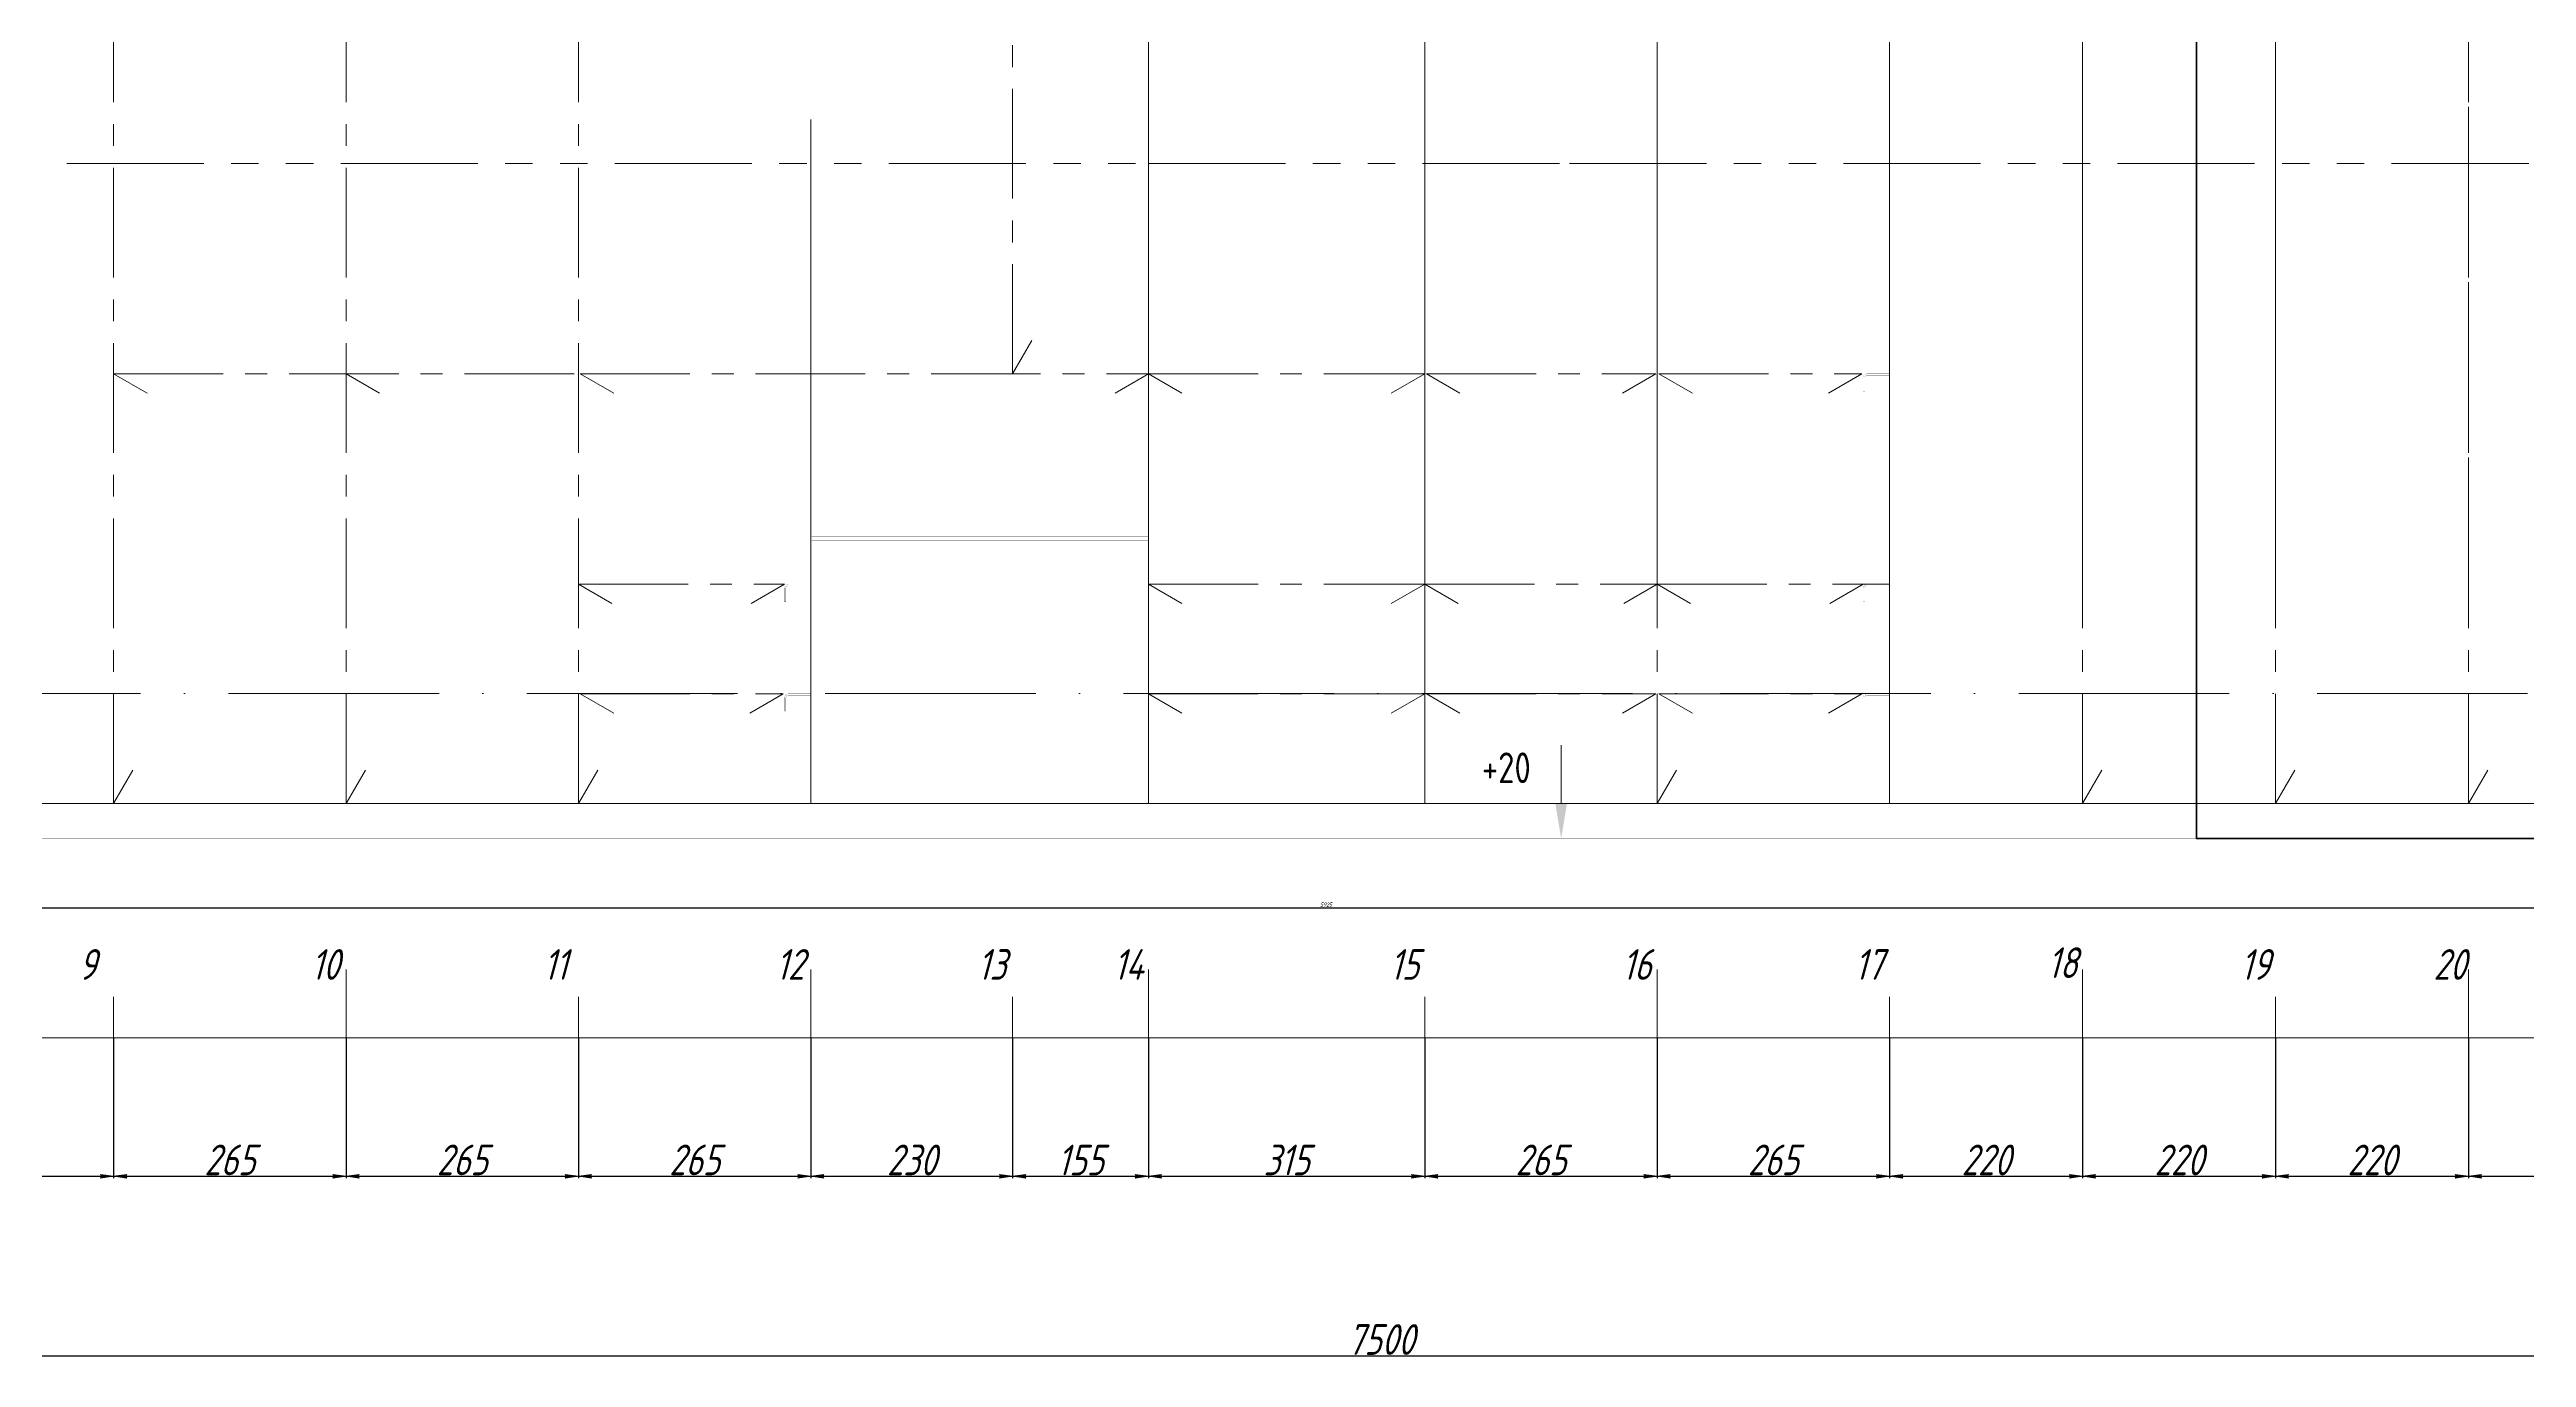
# Model space of a CAD drawing. Header units: millimetres. Extents: x 77380 to 135900, y -10260 to 17301.
# Drawn here: x 85086 to 87910, y 621 to 2113 of the extents above; entities that cross this region are included whole.
import ezdxf

# ---------------------------------------------------------------- set-up
doc = ezdxf.new("R2010")
doc.units = ezdxf.units.MM
for name, pattern in [('K5LT32768', [0]), ('K5LT32776', [0]), ('K5LT32781', [0]), ('K5LT32785', [200, 125, -25, 25, -25]), ('K5LT32791', [0]), ('K5LT32793', [340.2, 240, -50, 0.2, -50]), ('K5LT32813', [312.5, 156.25, -31.25, 31.25, -31.25, 31.25, -31.25]), ('K5LT32814', [200, 125, -25, 25, -25]), ('K5LT32815', [312.5, 156.25, -31.25, 31.25, -31.25, 31.25, -31.25]), ('K5LT32831', [0]), ('K5LT_THIN', [0])]:
    doc.linetypes.add(name, pattern=pattern)
doc.layers.add('4001', color=7, linetype='Continuous')
doc.styles.add('KDIMTEXTSTYLE', font='GOST_AU.SHX', dxfattribs={"width": 0.96, "oblique": 15, "height": 5})
doc.styles.add('KTEXTSTYLE', font='GOST_AU.SHX', dxfattribs={"width": 0.96, "height": 5})
doc.dimstyles.new('KDIMSTYLE (1.00)', dxfattribs={"dimtxt": 5, "dimasz": 1, "dimexe": 2, "dimexo": 0, "dimgap": 1, "dimtad": 1, "dimtxsty": 'KDIMTEXTSTYLE', "dimsah": 1, "dimcen": 0, "dimdle": 1, "dimadec": 0, "dimazin": 0, "dimtfac": 0.667, "dimtmove": 0, "dimatfit": 3, "dimfxl": 1, "dimtvp": 1, "dimtolj": 1, "dimtzin": 0, "dimarcsym": 0})

# ---------------------------------------------------------------- blocks, each defined once
blk = doc.blocks.new('KDIMARROW_01')
blk.add_hatch(color=0).paths.add_polyline_path([(0, 0), (-15, 2), (-13.5, 0), (-15, -2)])
at = {"color": 0, "linetype": 'K5LT_THIN', "lineweight": 18}
for p, q in [((-13.5, 0), (-15, 2)), ((-15, 2), (0, 0)), ((0, 0), (-15, -2)), ((-15, -2), (-13.5, 0))]:
    blk.add_line(p, q, dxfattribs=at)
at = {"layer": '4001', "color": 0, "linetype": 'K5LT_THIN', "lineweight": 18}
blk.add_line((0, 0), (-1, 0), dxfattribs=at)
blk = doc.blocks.new('D97')
at = {"color": 0, "lineweight": -2}
for p, q in [((84894.2, 985.5), (84894.2, 825.7)), ((85159.2, 985.5), (85159.2, 825.7)), ((84895.2, 827.7), (85158.2, 827.7))]:
    blk.add_line(p, q, dxfattribs=at)
at = {"layer": 'Defpoints', "color": 0, "lineweight": 100}
for p in [(84894.2, 985.5), (85159.2, 985.5), (85159.2, 827.7)]:
    blk.add_point(p, dxfattribs=at)
at = {"color": 0, "lineweight": -2, "rotation": 180}
blk.add_blockref('KDIMARROW_01', (84894.2, 827.7), dxfattribs=at)
at = {"color": 0, "lineweight": -2}
blk.add_blockref('KDIMARROW_01', (85159.2, 827.7), dxfattribs=at)
at = {"color": 7, "insert": (85026.7, 846.4), "char_height": 5, "attachment_point": 5, "style": 'KDIMTEXTSTYLE'}
blk.add_mtext('\\A1;\\H35.0;\\W0.965;\\Q15;\\H35.0;\\W0.965;\\Q15;\\Q15;265', dxfattribs=at)
blk = doc.blocks.new('D98')
at = {"color": 0, "lineweight": -2}
for p, q in [((85159.2, 985.5), (85159.2, 825.7)), ((85424.2, 985.5), (85424.2, 825.7)), ((85160.2, 827.7), (85423.2, 827.7))]:
    blk.add_line(p, q, dxfattribs=at)
at = {"layer": 'Defpoints', "color": 0, "lineweight": 100}
for p in [(85159.2, 985.5), (85424.2, 985.5), (85424.2, 827.7)]:
    blk.add_point(p, dxfattribs=at)
at = {"color": 0, "lineweight": -2, "rotation": 180}
blk.add_blockref('KDIMARROW_01', (85159.2, 827.7), dxfattribs=at)
at = {"color": 0, "lineweight": -2}
blk.add_blockref('KDIMARROW_01', (85424.2, 827.7), dxfattribs=at)
at = {"color": 7, "insert": (85291.7, 846.4), "char_height": 5, "attachment_point": 5, "style": 'KDIMTEXTSTYLE'}
blk.add_mtext('\\A1;\\H35.0;\\W0.965;\\Q15;\\H35.0;\\W0.965;\\Q15;\\Q15;265', dxfattribs=at)
blk = doc.blocks.new('D99')
at = {"color": 0, "lineweight": -2}
for p, q in [((85424.2, 985.5), (85424.2, 825.7)), ((85689.2, 985.5), (85689.2, 825.7)), ((85425.2, 827.7), (85688.2, 827.7))]:
    blk.add_line(p, q, dxfattribs=at)
at = {"layer": 'Defpoints', "color": 0, "lineweight": 100}
for p in [(85424.2, 985.5), (85689.2, 985.5), (85689.2, 827.7)]:
    blk.add_point(p, dxfattribs=at)
at = {"color": 0, "lineweight": -2, "rotation": 180}
blk.add_blockref('KDIMARROW_01', (85424.2, 827.7), dxfattribs=at)
at = {"color": 0, "lineweight": -2}
blk.add_blockref('KDIMARROW_01', (85689.2, 827.7), dxfattribs=at)
at = {"color": 7, "insert": (85556.7, 846.4), "char_height": 5, "attachment_point": 5, "style": 'KDIMTEXTSTYLE'}
blk.add_mtext('\\A1;\\H35.0;\\W0.965;\\Q15;\\H35.0;\\W0.965;\\Q15;\\Q15;265', dxfattribs=at)
blk = doc.blocks.new('D100')
at = {"color": 0, "lineweight": -2}
for p, q in [((85689.2, 985.5), (85689.2, 825.7)), ((85954.2, 985.5), (85954.2, 825.7)), ((85690.2, 827.7), (85953.2, 827.7))]:
    blk.add_line(p, q, dxfattribs=at)
at = {"layer": 'Defpoints', "color": 0, "lineweight": 100}
for p in [(85689.2, 985.5), (85954.2, 985.5), (85954.2, 827.7)]:
    blk.add_point(p, dxfattribs=at)
at = {"color": 0, "lineweight": -2, "rotation": 180}
blk.add_blockref('KDIMARROW_01', (85689.2, 827.7), dxfattribs=at)
at = {"color": 0, "lineweight": -2}
blk.add_blockref('KDIMARROW_01', (85954.2, 827.7), dxfattribs=at)
at = {"color": 7, "insert": (85821.7, 846.4), "char_height": 5, "attachment_point": 5, "style": 'KDIMTEXTSTYLE'}
blk.add_mtext('\\A1;\\H35.0;\\W0.965;\\Q15;\\H35.0;\\W0.965;\\Q15;\\Q15;265', dxfattribs=at)
blk = doc.blocks.new('D101')
at = {"color": 0, "lineweight": -2}
for p, q in [((85954.2, 985.5), (85954.2, 825.7)), ((86184.2, 985.5), (86184.2, 825.7)), ((85955.2, 827.7), (86183.2, 827.7))]:
    blk.add_line(p, q, dxfattribs=at)
at = {"layer": 'Defpoints', "color": 0, "lineweight": 100}
for p in [(85954.2, 985.5), (86184.2, 985.5), (86184.2, 827.7)]:
    blk.add_point(p, dxfattribs=at)
at = {"color": 0, "lineweight": -2, "rotation": 180}
blk.add_blockref('KDIMARROW_01', (85954.2, 827.7), dxfattribs=at)
at = {"color": 0, "lineweight": -2}
blk.add_blockref('KDIMARROW_01', (86184.2, 827.7), dxfattribs=at)
at = {"color": 7, "insert": (86069.2, 846.3), "char_height": 5, "attachment_point": 5, "style": 'KDIMTEXTSTYLE'}
blk.add_mtext('\\A1;\\H35.0;\\W0.965;\\Q15;\\H35.0;\\W0.965;\\Q15;\\Q15;230', dxfattribs=at)
blk = doc.blocks.new('D102')
at = {"color": 0, "lineweight": -2}
for p, q in [((86184.2, 985.5), (86184.2, 825.7)), ((86339.2, 985.5), (86339.2, 825.7)), ((86185.2, 827.7), (86338.2, 827.7))]:
    blk.add_line(p, q, dxfattribs=at)
at = {"layer": 'Defpoints', "color": 0, "lineweight": 100}
for p in [(86184.2, 985.5), (86339.2, 985.5), (86339.2, 827.7)]:
    blk.add_point(p, dxfattribs=at)
at = {"color": 0, "lineweight": -2, "rotation": 180}
blk.add_blockref('KDIMARROW_01', (86184.2, 827.7), dxfattribs=at)
at = {"color": 0, "lineweight": -2}
blk.add_blockref('KDIMARROW_01', (86339.2, 827.7), dxfattribs=at)
at = {"color": 7, "insert": (86261.7, 846.2), "char_height": 5, "attachment_point": 5, "style": 'KDIMTEXTSTYLE'}
blk.add_mtext('\\A1;\\H35.0;\\W0.965;\\Q15;\\H35.0;\\W0.965;\\Q15;\\Q15;155', dxfattribs=at)
blk = doc.blocks.new('D103')
at = {"color": 0, "lineweight": -2}
for p, q in [((86339.2, 985.5), (86339.2, 825.7)), ((86654.2, 985.5), (86654.2, 825.7)), ((86340.2, 827.7), (86653.2, 827.7))]:
    blk.add_line(p, q, dxfattribs=at)
at = {"layer": 'Defpoints', "color": 0, "lineweight": 100}
for p in [(86339.2, 985.5), (86654.2, 985.5), (86654.2, 827.7)]:
    blk.add_point(p, dxfattribs=at)
at = {"color": 0, "lineweight": -2, "rotation": 180}
blk.add_blockref('KDIMARROW_01', (86339.2, 827.7), dxfattribs=at)
at = {"color": 0, "lineweight": -2}
blk.add_blockref('KDIMARROW_01', (86654.2, 827.7), dxfattribs=at)
at = {"color": 7, "insert": (86496.7, 846.3), "char_height": 5, "attachment_point": 5, "style": 'KDIMTEXTSTYLE'}
blk.add_mtext('\\A1;\\H35.0;\\W0.965;\\Q15;\\H35.0;\\W0.965;\\Q15;\\Q15;315', dxfattribs=at)
blk = doc.blocks.new('D104')
at = {"color": 0, "lineweight": -2}
for p, q in [((86654.2, 985.5), (86654.2, 825.7)), ((86919.2, 985.5), (86919.2, 825.7)), ((86655.2, 827.7), (86918.2, 827.7))]:
    blk.add_line(p, q, dxfattribs=at)
at = {"layer": 'Defpoints', "color": 0, "lineweight": 100}
for p in [(86654.2, 985.5), (86919.2, 985.5), (86919.2, 827.7)]:
    blk.add_point(p, dxfattribs=at)
at = {"color": 0, "lineweight": -2, "rotation": 180}
blk.add_blockref('KDIMARROW_01', (86654.2, 827.7), dxfattribs=at)
at = {"color": 0, "lineweight": -2}
blk.add_blockref('KDIMARROW_01', (86919.2, 827.7), dxfattribs=at)
at = {"color": 7, "insert": (86786.7, 846.4), "char_height": 5, "attachment_point": 5, "style": 'KDIMTEXTSTYLE'}
blk.add_mtext('\\A1;\\H35.0;\\W0.965;\\Q15;\\H35.0;\\W0.965;\\Q15;\\Q15;265', dxfattribs=at)
blk = doc.blocks.new('D105')
at = {"color": 0, "lineweight": -2}
for p, q in [((86919.2, 985.5), (86919.2, 825.7)), ((87184.2, 985.5), (87184.2, 825.7)), ((86920.2, 827.7), (87183.2, 827.7))]:
    blk.add_line(p, q, dxfattribs=at)
at = {"layer": 'Defpoints', "color": 0, "lineweight": 100}
for p in [(86919.2, 985.5), (87184.2, 985.5), (87184.2, 827.7)]:
    blk.add_point(p, dxfattribs=at)
at = {"color": 0, "lineweight": -2, "rotation": 180}
blk.add_blockref('KDIMARROW_01', (86919.2, 827.7), dxfattribs=at)
at = {"color": 0, "lineweight": -2}
blk.add_blockref('KDIMARROW_01', (87184.2, 827.7), dxfattribs=at)
at = {"color": 7, "insert": (87051.7, 846.4), "char_height": 5, "attachment_point": 5, "style": 'KDIMTEXTSTYLE'}
blk.add_mtext('\\A1;\\H35.0;\\W0.965;\\Q15;\\H35.0;\\W0.965;\\Q15;\\Q15;265', dxfattribs=at)
blk = doc.blocks.new('D106')
at = {"color": 0, "lineweight": -2}
for p, q in [((87184.2, 985.5), (87184.2, 825.7)), ((87404.2, 985.5), (87404.2, 825.7)), ((87185.2, 827.7), (87403.2, 827.7))]:
    blk.add_line(p, q, dxfattribs=at)
at = {"layer": 'Defpoints', "color": 0, "lineweight": 100}
for p in [(87184.2, 985.5), (87404.2, 985.5), (87404.2, 827.7)]:
    blk.add_point(p, dxfattribs=at)
at = {"color": 0, "lineweight": -2, "rotation": 180}
blk.add_blockref('KDIMARROW_01', (87184.2, 827.7), dxfattribs=at)
at = {"color": 0, "lineweight": -2}
blk.add_blockref('KDIMARROW_01', (87404.2, 827.7), dxfattribs=at)
at = {"color": 7, "insert": (87294.2, 846.3), "char_height": 5, "attachment_point": 5, "style": 'KDIMTEXTSTYLE'}
blk.add_mtext('\\A1;\\H35.0;\\W0.965;\\Q15;\\H35.0;\\W0.965;\\Q15;\\Q15;220', dxfattribs=at)
blk = doc.blocks.new('D107')
at = {"color": 0, "lineweight": -2}
for p, q in [((87404.2, 985.5), (87404.2, 825.7)), ((87624.2, 985.5), (87624.2, 825.7)), ((87405.2, 827.7), (87623.2, 827.7))]:
    blk.add_line(p, q, dxfattribs=at)
at = {"layer": 'Defpoints', "color": 0, "lineweight": 100}
for p in [(87404.2, 985.5), (87624.2, 985.5), (87624.2, 827.7)]:
    blk.add_point(p, dxfattribs=at)
at = {"color": 0, "lineweight": -2, "rotation": 180}
blk.add_blockref('KDIMARROW_01', (87404.2, 827.7), dxfattribs=at)
at = {"color": 0, "lineweight": -2}
blk.add_blockref('KDIMARROW_01', (87624.2, 827.7), dxfattribs=at)
at = {"color": 7, "insert": (87514.2, 846.3), "char_height": 5, "attachment_point": 5, "style": 'KDIMTEXTSTYLE'}
blk.add_mtext('\\A1;\\H35.0;\\W0.965;\\Q15;\\H35.0;\\W0.965;\\Q15;\\Q15;220', dxfattribs=at)
blk = doc.blocks.new('D108')
at = {"color": 0, "lineweight": -2}
for p, q in [((87624.2, 985.5), (87624.2, 825.7)), ((87844.2, 985.5), (87844.2, 825.7)), ((87625.2, 827.7), (87843.2, 827.7))]:
    blk.add_line(p, q, dxfattribs=at)
at = {"layer": 'Defpoints', "color": 0, "lineweight": 100}
for p in [(87624.2, 985.5), (87844.2, 985.5), (87844.2, 827.7)]:
    blk.add_point(p, dxfattribs=at)
at = {"color": 0, "lineweight": -2, "rotation": 180}
blk.add_blockref('KDIMARROW_01', (87624.2, 827.7), dxfattribs=at)
at = {"color": 0, "lineweight": -2}
blk.add_blockref('KDIMARROW_01', (87844.2, 827.7), dxfattribs=at)
at = {"color": 7, "insert": (87734.2, 846.3), "char_height": 5, "attachment_point": 5, "style": 'KDIMTEXTSTYLE'}
blk.add_mtext('\\A1;\\H35.0;\\W0.965;\\Q15;\\H35.0;\\W0.965;\\Q15;\\Q15;220', dxfattribs=at)
blk = doc.blocks.new('D109')
at = {"color": 0, "lineweight": -2}
for p, q in [((87844.2, 985.5), (87844.2, 825.7)), ((88064.2, 985.5), (88064.2, 825.7)), ((87845.2, 827.7), (88063.2, 827.7))]:
    blk.add_line(p, q, dxfattribs=at)
at = {"layer": 'Defpoints', "color": 0, "lineweight": 100}
for p in [(87844.2, 985.5), (88064.2, 985.5), (88064.2, 827.7)]:
    blk.add_point(p, dxfattribs=at)
at = {"color": 0, "lineweight": -2, "rotation": 180}
blk.add_blockref('KDIMARROW_01', (87844.2, 827.7), dxfattribs=at)
at = {"color": 0, "lineweight": -2}
blk.add_blockref('KDIMARROW_01', (88064.2, 827.7), dxfattribs=at)
at = {"color": 7, "insert": (87954.2, 846.3), "char_height": 5, "attachment_point": 5, "style": 'KDIMTEXTSTYLE'}
blk.add_mtext('\\A1;\\H35.0;\\W0.965;\\Q15;\\H35.0;\\W0.965;\\Q15;\\Q15;220', dxfattribs=at)
blk = doc.blocks.new('D126')
at = {"color": 0, "lineweight": -2}
for p, q in [((82854.2, 985.5), (82854.2, 621)), ((90354.2, 985.5), (90354.2, 621)), ((82855.2, 623), (90353.2, 623))]:
    blk.add_line(p, q, dxfattribs=at)
at = {"layer": 'Defpoints', "color": 0, "lineweight": 100}
for p in [(82854.2, 985.5), (90354.2, 985.5), (90354.2, 623)]:
    blk.add_point(p, dxfattribs=at)
at = {"color": 0, "lineweight": -2, "rotation": 180}
blk.add_blockref('KDIMARROW_01', (82854.2, 623), dxfattribs=at)
at = {"color": 0, "lineweight": -2}
blk.add_blockref('KDIMARROW_01', (90354.2, 623), dxfattribs=at)
at = {"color": 7, "insert": (86604.2, 641.5), "char_height": 5, "attachment_point": 5, "style": 'KDIMTEXTSTYLE'}
blk.add_mtext('\\A1;\\H35.0;\\W0.965;\\Q15;\\H35.0;\\W0.965;\\Q15;\\Q15;7500', dxfattribs=at)
blk = doc.blocks.new('U360')
blk.add_hatch(color=7).paths.add_polyline_path([(89388.3, 15882.9), (89375, 15882.9), (89381.7, 15842.9)])
at = {"color": 7, "linetype": 'K5LT32831', "lineweight": 9}
blk.add_line((89381.7, 15882.9), (89381.7, 15949.5), dxfattribs=at)
blk = doc.blocks.new('*D579')
at = {"color": 0, "lineweight": -2}
for p, q in [((83579.2, 1212.9), (83579.2, 1132)), ((89504.2, 1210.9), (89504.2, 1132)), ((83580.2, 1134), (89503.2, 1134))]:
    blk.add_line(p, q, dxfattribs=at)
at = {"color": 0, "lineweight": 100}
for points in [[(83580.2, 1134.2), (83580.2, 1133.8), (83579.2, 1134)], [(89503.2, 1134.2), (89503.2, 1133.8), (89504.2, 1134)]]:
    blk.add_solid(points, dxfattribs=at)
at = {"layer": 'Defpoints', "color": 0, "lineweight": 100}
for p in [(83579.2, 1212.9), (89504.2, 1210.9), (89504.2, 1134)]:
    blk.add_point(p, dxfattribs=at)
at = {"color": 0, "insert": (86541.7, 1137.5), "char_height": 5, "attachment_point": 5, "style": 'KDIMTEXTSTYLE'}
blk.add_mtext('\\A1;5925', dxfattribs=at)

msp = doc.modelspace()

# ---------------------------------------------------------------- linework, layer by layer
at = {"color": 7, "linetype": 'K5LT_THIN', "lineweight": 18}
for p, q in [((87534.232, 3492.937), (87534.232, 1212.937)), ((87534.232, 3085.513), (87534.232, 1536.027))]:
    msp.add_line(p, q, dxfattribs=at)
at = {"color": 8, "linetype": 'K5LT32814', "lineweight": 18, "true_color": 0x808080}
for p, q in [((85159.232, 1252.937), (85159.232, 3452.937)), ((85424.231, 1252.937), (85424.231, 3452.937)), ((85689.231, 1252.937), (85689.231, 3452.937)), ((86184.232, 1742.937), (86184.232, 2227.937)), ((86206.247, 1781.098), (86184.232, 1742.937)), ((85197.392, 1720.921), (85159.232, 1742.937)), ((85159.232, 1742.937), (85807.232, 1742.937)), ((85462.392, 1720.921), (85424.231, 1742.937)), ((85729.392, 1720.921), (85691.232, 1742.937)), ((85691.232, 1742.937), (86339.231, 1742.937)), ((86301.071, 1720.921), (86339.231, 1742.937)), ((85689.231, 1502.937), (85924.231, 1502.937)), ((85727.392, 1480.921), (85689.231, 1502.937)), ((85886.071, 1480.921), (85924.231, 1502.937)), ((85691.232, 1377.937), (85922.731, 1377.937)), ((85729.392, 1355.921), (85691.232, 1377.937)), ((85884.571, 1355.921), (85922.731, 1377.937)), ((85181.247, 1291.098), (85159.232, 1252.937)), ((85446.247, 1291.098), (85424.231, 1252.937)), ((85711.247, 1291.098), (85689.231, 1252.937))]:
    msp.add_line(p, q, dxfattribs=at)
at = {"color": 6, "linetype": 'K5LT32776', "lineweight": 18, "true_color": 0xff00ff}
for p, q in [((86339.231, 1252.937), (86339.231, 3452.937)), ((86654.231, 3452.937), (86654.231, 1252.937)), ((86654.231, 3113.145), (86654.231, 1574.132)), ((87184.231, 2259.937), (87184.231, 1551.183)), ((87184.231, 2259.937), (87184.231, 1252.937)), ((85954.231, 1252.937), (85954.231, 2032.937)), ((82854.231, 1252.937), (90354.232, 1252.937))]:
    msp.add_line(p, q, dxfattribs=at)
at = {"color": 1, "linetype": 'K5LT32785', "lineweight": 18, "true_color": 0xff0000}
for p, q in [((87404.232, 1252.937), (87404.232, 3452.937)), ((87404.232, 1541.656), (87404.232, 3452.937)), ((87624.232, 1252.937), (87624.232, 3452.937)), ((87624.232, 1532.13), (87624.232, 3452.937)), ((87844.232, 1252.937), (87844.232, 3452.937)), ((87844.232, 1522.604), (87844.232, 3452.937)), ((86919.232, 1252.937), (86919.231, 2257.937)), ((86919.232, 1562.657), (86919.231, 2257.937)), ((86339.231, 1742.937), (86654.231, 1742.937)), ((86377.392, 1720.921), (86339.231, 1742.937)), ((86616.071, 1720.921), (86654.231, 1742.937)), ((86656.231, 1742.937), (86917.732, 1742.937)), ((86694.392, 1720.921), (86656.231, 1742.937)), ((86879.571, 1720.921), (86917.732, 1742.937)), ((86921.231, 1742.937), (87152.731, 1742.937)), ((86959.392, 1720.921), (86921.231, 1742.937)), ((87114.571, 1720.921), (87152.731, 1742.937)), ((86339.231, 1502.937), (86654.231, 1502.937)), ((86377.392, 1480.921), (86339.231, 1502.937)), ((86616.071, 1480.921), (86654.231, 1502.937)), ((86654.231, 1502.937), (86919.231, 1502.937)), ((86692.392, 1480.921), (86654.231, 1502.937)), ((86881.071, 1480.921), (86919.231, 1502.937)), ((86919.231, 1502.937), (87154.231, 1502.937)), ((86957.392, 1480.921), (86919.231, 1502.937)), ((87116.07, 1480.921), (87154.231, 1502.937)), ((86339.231, 1377.937), (86654.231, 1377.937)), ((86377.392, 1355.921), (86339.231, 1377.937)), ((86616.071, 1355.921), (86654.231, 1377.937)), ((86656.231, 1377.937), (86917.732, 1377.937)), ((86694.392, 1355.921), (86656.231, 1377.937)), ((86879.571, 1355.921), (86917.732, 1377.937)), ((86921.231, 1377.937), (87152.731, 1377.937)), ((86959.392, 1355.921), (86921.231, 1377.937)), ((87114.571, 1355.921), (87152.731, 1377.937)), ((86941.247, 1291.098), (86919.232, 1252.937)), ((87426.247, 1291.098), (87404.232, 1252.937)), ((87646.247, 1291.098), (87624.232, 1252.937)), ((87866.247, 1291.098), (87844.232, 1252.937))]:
    msp.add_line(p, q, dxfattribs=at)
at = {"color": 8, "linetype": 'K5LT32813', "lineweight": 18, "true_color": 0x808080}
msp.add_line((83855.731, 1982.937), (86339.231, 1982.937), dxfattribs=at)
at = {"color": 5, "linetype": 'K5LT32815', "lineweight": 18, "true_color": 0x0000ff}
for p, q in [((86339.231, 1982.937), (86819.231, 1982.937)), ((86819.231, 1982.937), (89604.231, 1982.937))]:
    msp.add_line(p, q, dxfattribs=at)
at = {"color": 3, "linetype": 'K5LT32768', "lineweight": 18, "true_color": 0x00ff00}
msp.add_line((87154.231, 1502.937), (87184.231, 1502.937), dxfattribs=at)
at = {"color": 8, "linetype": 'K5LT32793', "lineweight": 18, "true_color": 0x808080}
msp.add_line((83589.231, 1378.437), (89124.231, 1378.437), dxfattribs=at)
at = {"color": 1, "linetype": 'K5LT32781', "lineweight": 0, "true_color": 0xff0000}
for p, q in [((85424.231, 985.493), (85424.231, 1063.618)), ((85954.231, 985.493), (85954.231, 1063.618)), ((86339.231, 985.493), (86339.231, 1063.618)), ((86919.231, 985.494), (86919.231, 1063.619)), ((87404.231, 985.494), (87404.231, 1063.619)), ((87844.231, 985.494), (87844.231, 1063.619)), ((85159.231, 985.493), (85159.231, 1032.368)), ((85689.231, 985.493), (85689.231, 1032.368)), ((86184.231, 985.493), (86184.231, 1032.368)), ((86654.231, 985.494), (86654.231, 1032.369)), ((87184.231, 985.494), (87184.231, 1032.369)), ((87624.231, 985.494), (87624.231, 1032.369)), ((82854.231, 985.493), (90354.231, 985.493))]:
    msp.add_line(p, q, dxfattribs=at)
at = {"color": 3, "linetype": 'K5LT32768', "true_color": 0x00ff00, "const_width": 0.18}
msp.add_lwpolyline([(82854.231, 3492.937), (90354.232, 3492.937), (90354.232, 1212.937), (82854.231, 1212.937)], close=True, dxfattribs=at)
at = {"color": 2, "lineweight": 100}
msp.add_lwpolyline([(87534.232, 2302.937), (89504.232, 2302.937), (89504.232, 1212.937), (87534.232, 1212.937)], close=True, dxfattribs=at)
at = {"color": 7, "linetype": 'K5LT32791', "const_width": 0.18}
for points in [[(87184.231, 1741.437), (87184.231, 1742.937), (87158.731, 1742.937, 0.41421356), (87154.231, 1738.437), (87154.231, 1722.937), (87155.731, 1722.937), (87155.731, 1738.437, -0.41421356), (87158.731, 1741.437)], [(85954.231, 1501.437), (85954.231, 1502.937), (85928.731, 1502.937, 0.41421356), (85924.231, 1498.437), (85924.231, 1482.937), (85925.731, 1482.937), (85925.731, 1498.437, -0.41421356), (85928.731, 1501.437)], [(87184.231, 1501.437), (87184.231, 1502.937), (87158.731, 1502.937, 0.41421356), (87154.231, 1498.437), (87154.231, 1482.937), (87155.731, 1482.937), (87155.731, 1498.437, -0.41421356), (87158.731, 1501.437)], [(85954.231, 1376.437), (85954.231, 1377.937), (85928.731, 1377.937, 0.41421356), (85924.231, 1373.437), (85924.231, 1357.937), (85925.731, 1357.937), (85925.731, 1373.437, -0.41421356), (85928.731, 1376.437)], [(87184.231, 1376.437), (87184.231, 1377.937), (87158.731, 1377.937, 0.41421356), (87154.231, 1373.437), (87154.231, 1357.937), (87155.731, 1357.937), (87155.731, 1373.437, -0.41421356), (87158.731, 1376.437)]]:
    msp.add_lwpolyline(points, format="xyb", close=True, dxfattribs=at)
at = {"color": 6, "linetype": 'K5LT32776', "true_color": 0xff00ff, "const_width": 0.18}
msp.add_lwpolyline([(86339.231, 1553.197), (85955.231, 1553.197), (85955.231, 1557.837), (86339.231, 1557.837)], dxfattribs=at)

# ---------------------------------------------------------------- block references
msp.add_blockref('U360', (-2571.879, -14630.011))

# ---------------------------------------------------------------- texts
at = {"color": 7, "insert": (86719.37, 1311.145), "char_height": 2.5, "attachment_point": 1, "style": 'KTEXTSTYLE'}
msp.add_mtext('\\H3.5;\\W0.965;\\Q15;\\Q0;\\H35.00;+20', dxfattribs=at)
at = {"color": 7, "char_height": 2.5, "attachment_point": 1, "rotation": 359.999999, "style": 'KTEXTSTYLE'}
for s, insert in [('\\H3.5;\\W0.965;\\Q15;\\Q15;\\H35.00;{\\c255;9}', (85119.336, 1086.829)), ('\\H3.5;\\W0.965;\\Q15;\\Q15;\\H35.00;{\\c255;10}', (85384.336, 1086.829)), ('\\H3.5;\\W0.965;\\Q15;\\Q15;\\H35.00;{\\c255;11}', (85649.336, 1086.829)), ('\\H3.5;\\W0.965;\\Q15;\\Q15;\\H35.00;{\\c255;12}', (85914.336, 1086.829)), ('\\H3.5;\\W0.965;\\Q15;\\Q15;\\H35.00;{\\c255;13}', (86144.336, 1086.829)), ('\\H3.5;\\W0.965;\\Q15;\\Q15;\\H35.00;{\\c255;14}', (86299.337, 1086.829)), ('\\H3.5;\\W0.965;\\Q15;\\Q15;\\H35.00;{\\c255;15}', (86614.336, 1086.829)), ('\\H3.5;\\W0.965;\\Q15;\\Q15;\\H35.00;{\\c255;16}', (86879.336, 1086.829)), ('\\H3.5;\\W0.965;\\Q15;\\Q15;\\H35.00;{\\c255;17}', (87144.336, 1086.829)), ('\\H3.5;\\W0.965;\\Q15;\\Q15;\\H35.00;{\\c255;18}', (87364.336, 1088.828)), ('\\H3.5;\\W0.965;\\Q15;\\Q15;\\H35.00;{\\c255;19}', (87584.336, 1086.829)), ('\\H3.5;\\W0.965;\\Q15;\\Q15;\\H35.00;{\\c255;20}', (87804.336, 1086.829))]:
    msp.add_mtext(s, dxfattribs=dict(at, insert=insert))

# ---------------------------------------------------------------- dimensions: what is measured, and where the dimension line sits
dim = msp.add_linear_dim(base=(89504.232, 1133.985), p1=(83579.231, 1212.937), p2=(89504.232, 1210.937), dimstyle='KDIMSTYLE (1.00)', override={"dimlfac": 1, "dimtxsty": 'KDIMTEXTSTYLE', "dimsah": 1, "dimtolj": 1})
dim.commit()
dim.dimension.update_dxf_attribs({"geometry": '*D579', "text_midpoint": (86541.732, 1137.505)})
at = {"color": 7}
for base, p1, p2, text, picture, middle in [((90354.231, 623.001), (82854.231, 985.493), (90354.231, 985.493), '\\H35.0;\\W0.965;\\Q15;\\H35.0;\\W0.965;\\Q15;\\Q15;7500', 'D126', (86604.231, 623.001)), ((85159.231, 827.713), (84894.231, 985.493), (85159.231, 985.493), '\\H35.0;\\W0.965;\\Q15;\\H35.0;\\W0.965;\\Q15;\\Q15;265', 'D97', (85026.731, 827.713)), ((85424.231, 827.713), (85159.231, 985.493), (85424.231, 985.493), '\\H35.0;\\W0.965;\\Q15;\\H35.0;\\W0.965;\\Q15;\\Q15;265', 'D98', (85291.731, 827.713)), ((85689.231, 827.713), (85424.231, 985.493), (85689.231, 985.493), '\\H35.0;\\W0.965;\\Q15;\\H35.0;\\W0.965;\\Q15;\\Q15;265', 'D99', (85556.731, 827.713)), ((85954.231, 827.713), (85689.231, 985.493), (85954.231, 985.493), '\\H35.0;\\W0.965;\\Q15;\\H35.0;\\W0.965;\\Q15;\\Q15;265', 'D100', (85821.731, 827.713)), ((86184.231, 827.713), (85954.231, 985.493), (86184.231, 985.493), '\\H35.0;\\W0.965;\\Q15;\\H35.0;\\W0.965;\\Q15;\\Q15;230', 'D101', (86069.231, 827.713)), ((86339.231, 827.713), (86184.231, 985.493), (86339.231, 985.493), '\\H35.0;\\W0.965;\\Q15;\\H35.0;\\W0.965;\\Q15;\\Q15;155', 'D102', (86261.731, 827.713)), ((86654.231, 827.713), (86339.231, 985.493), (86654.231, 985.494), '\\H35.0;\\W0.965;\\Q15;\\H35.0;\\W0.965;\\Q15;\\Q15;315', 'D103', (86496.731, 827.713)), ((86919.231, 827.713), (86654.231, 985.494), (86919.231, 985.493), '\\H35.0;\\W0.965;\\Q15;\\H35.0;\\W0.965;\\Q15;\\Q15;265', 'D104', (86786.731, 827.713)), ((87184.231, 827.713), (86919.231, 985.493), (87184.231, 985.493), '\\H35.0;\\W0.965;\\Q15;\\H35.0;\\W0.965;\\Q15;\\Q15;265', 'D105', (87051.731, 827.713)), ((87404.231, 827.713), (87184.231, 985.493), (87404.231, 985.493), '\\H35.0;\\W0.965;\\Q15;\\H35.0;\\W0.965;\\Q15;\\Q15;220', 'D106', (87294.231, 827.713)), ((87624.231, 827.713), (87404.231, 985.493), (87624.231, 985.493), '\\H35.0;\\W0.965;\\Q15;\\H35.0;\\W0.965;\\Q15;\\Q15;220', 'D107', (87514.231, 827.713)), ((87844.231, 827.713), (87624.231, 985.493), (87844.231, 985.493), '\\H35.0;\\W0.965;\\Q15;\\H35.0;\\W0.965;\\Q15;\\Q15;220', 'D108', (87734.231, 827.713)), ((88064.231, 827.713), (87844.231, 985.493), (88064.231, 985.493), '\\H35.0;\\W0.965;\\Q15;\\H35.0;\\W0.965;\\Q15;\\Q15;220', 'D109', (87954.231, 827.713))]:
    dim = msp.add_linear_dim(base=base, p1=p1, p2=p2, text=text, dimstyle='KDIMSTYLE (1.00)', override={"dimexo": 0, "dimblk1": 'KDIMARROW_01', "dimblk2": 'KDIMARROW_01', "dimse1": 0, "dimse2": 0, "dimclrt": 7, "dimtolj": 1}, dxfattribs=at)
    dim.commit()
    dim.dimension.update_dxf_attribs({"geometry": picture, "text_midpoint": middle, "dimtype": 160})

doc.saveas('drawing.dxf')
